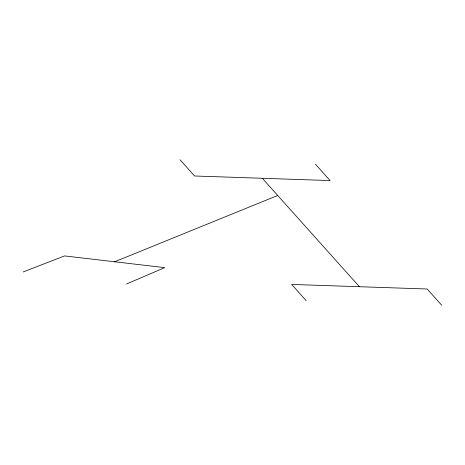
<?xml version="1.0" encoding="UTF-8"?>
<svg xmlns="http://www.w3.org/2000/svg" width="465" height="465" viewBox="0 0 465 465"><rect width="100%" height="100%" fill="white"/><g stroke="black" fill="none" stroke-linecap="round" stroke-linejoin="round"><path stroke-width="0.7" d="M126.509 283.999L164.75 267.637L64.594 255.919L23.25 271.926M114.489 261.853L277.71 195.469M315.532 164.308L330.092 180.571L194.55 175.991L179.984 159.728M441.75 305.273L427.184 289.009L291.642 284.429L306.202 300.692M262.318 178.281L359.416 286.719"/></g></svg>
